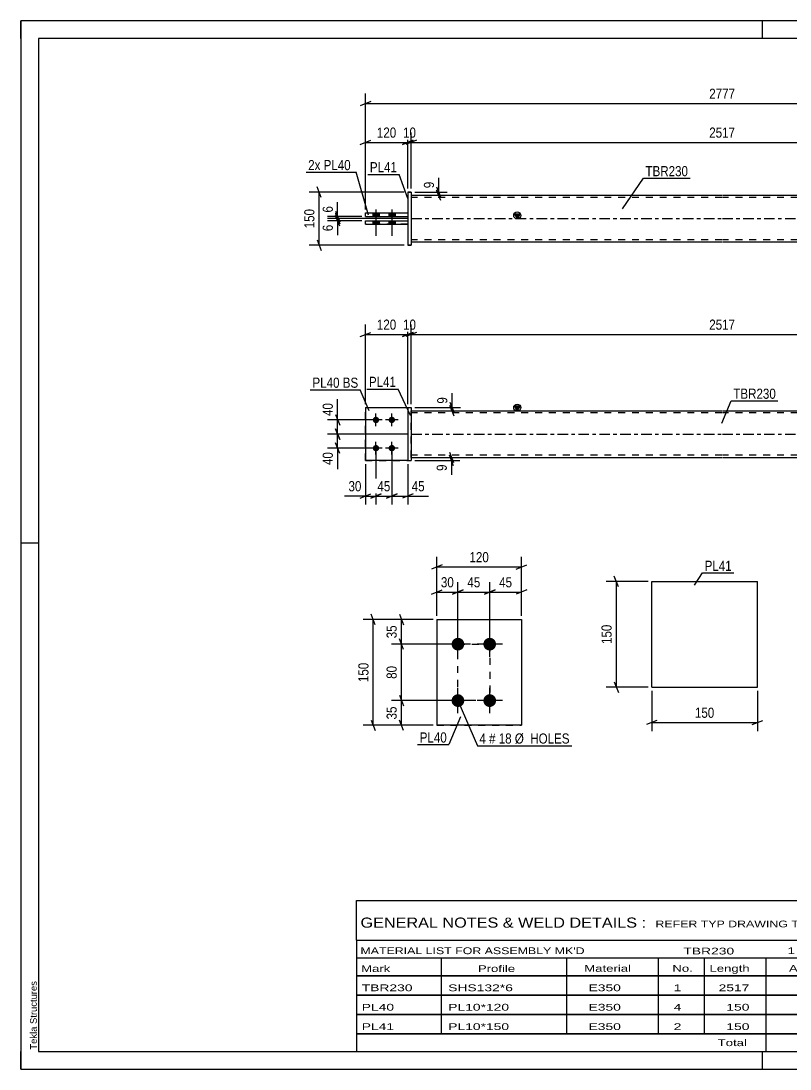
# Model space of a CAD drawing. Header units: millimetres. Extents: x 0 to 420, y 0 to 297.
# Drawn here: x 0 to 217.8, y 0 to 297 of the extents above; entities that cross this region are included whole.
import ezdxf

# ---------------------------------------------------------------- set-up
doc = ezdxf.new("R2010")
doc.units = ezdxf.units.MM
doc.linetypes.add('DXK_LINE_DOT2', pattern=[3.9198, 1.9599, -1.9599])
doc.linetypes.add('DXK_LINE_DOT3', pattern=[5.9187, 2.979, -0.9799, 0.9799, -0.9799])
doc.styles.add('Arial', font='ARIAL.TTF', dxfattribs={"height": 0.2})
doc.styles.add('Arial Narrow', font='ARIALN.TTF', dxfattribs={"height": 0.2})

# ---------------------------------------------------------------- blocks, each defined once
blk = doc.blocks.new('Unknown-582684632-1127')
at = {"color": 5, "linetype": 'Continuous'}
for p, q in [((420, 297), (0, 297)), ((0, 297), (0, 0)), ((0, 292), (0, 297)), ((210, 292), (210, 297)), ((415, 292), (5, 292)), ((5, 292), (5, 5)), ((5, 149), (0, 149)), ((0, 0), (0, 5)), ((5, 5), (415, 5)), ((210, 0), (210, 5)), ((0, 0), (420, 0))]:
    blk.add_line(p, q, dxfattribs=at)
at = {"color": 174, "linetype": 'Continuous', "style": 'Arial'}
blk.add_text('Tekla Structures', height=1.9102, rotation=90, dxfattribs=at).set_placement((4.5, 5.5))
blk = doc.blocks.new('Part-582684632-1392 - 1364')
at = {"color": 2, "linetype": 'Continuous'}
for p, q in [((97.54, 187.44), (109.54, 187.44)), ((97.54, 187.44), (97.54, 172.44)), ((109.54, 172.44), (97.54, 172.44)), ((97.54, 172.44), (97.54, 172.44))]:
    blk.add_line(p, q, dxfattribs=at)
at = {"color": 7, "linetype": 'DXK_LINE_DOT2'}
for p, q in [((97.54, 187.44), (109.54, 187.44)), ((109.54, 187.44), (109.54, 187.44)), ((109.54, 187.44), (109.54, 172.44)), ((97.54, 172.44), (109.54, 172.44))]:
    blk.add_line(p, q, dxfattribs=at)
blk = doc.blocks.new('Part-582684632-1397 - 1364')
at = {"color": 7, "linetype": 'DXK_LINE_DOT2'}
for p, q in [((97.54, 187.44), (109.54, 187.44)), ((97.54, 187.44), (109.54, 187.44)), ((97.54, 172.44), (97.54, 187.44)), ((109.54, 187.44), (109.54, 187.44)), ((109.54, 187.44), (109.54, 172.44)), ((97.54, 172.44), (109.54, 172.44)), ((109.54, 172.44), (97.54, 172.44)), ((97.54, 172.44), (97.54, 172.44))]:
    blk.add_line(p, q, dxfattribs=at)
blk = doc.blocks.new('Part-582684632-1412 - 1364')
at = {"color": 2, "linetype": 'Continuous'}
for p, q in [((109.54, 187.44), (110.54, 187.44)), ((109.54, 187.44), (109.54, 172.44)), ((110.54, 187.44), (110.54, 187.44)), ((110.54, 187.44), (110.54, 172.44)), ((109.54, 172.44), (110.54, 172.44))]:
    blk.add_line(p, q, dxfattribs=at)
at = {"color": 7, "linetype": 'DXK_LINE_DOT2'}
for p, q in [((109.54, 187.44), (110.54, 187.44)), ((109.54, 172.44), (110.54, 172.44))]:
    blk.add_line(p, q, dxfattribs=at)
blk = doc.blocks.new('Bolt-582684632-1414 - 1364')
at = {"linetype": 'Continuous'}
for points in [[(100.54, 184.84), (100.73, 184.82), (100.91, 184.76), (101.07, 184.67), (101.21, 184.54), (101.32, 184.39), (101.4, 184.22), (101.44, 184.03), (101.44, 183.85), (101.4, 183.66), (101.32, 183.49), (101.21, 183.34), (101.07, 183.21), (100.91, 183.12), (100.73, 183.06), (100.54, 183.04), (100.35, 183.06), (100.17, 183.12), (100.01, 183.21), (99.87, 183.34), (99.76, 183.49), (99.68, 183.66), (99.65, 183.85), (99.65, 184.03), (99.68, 184.22), (99.76, 184.39), (99.87, 184.54), (100.01, 184.67), (100.17, 184.76), (100.35, 184.82)], [(105.04, 184.84), (105.23, 184.82), (105.41, 184.76), (105.57, 184.67), (105.71, 184.54), (105.82, 184.39), (105.9, 184.22), (105.94, 184.03), (105.94, 183.85), (105.9, 183.66), (105.82, 183.49), (105.71, 183.34), (105.57, 183.21), (105.41, 183.12), (105.23, 183.06), (105.04, 183.04), (104.85, 183.06), (104.67, 183.12), (104.51, 183.21), (104.37, 183.34), (104.26, 183.49), (104.18, 183.66), (104.15, 183.85), (104.15, 184.03), (104.18, 184.22), (104.26, 184.39), (104.37, 184.54), (104.51, 184.67), (104.67, 184.76), (104.85, 184.82)], [(100.54, 176.84), (100.73, 176.82), (100.91, 176.76), (101.07, 176.67), (101.21, 176.54), (101.32, 176.39), (101.4, 176.22), (101.44, 176.03), (101.44, 175.85), (101.4, 175.66), (101.32, 175.49), (101.21, 175.34), (101.07, 175.21), (100.91, 175.12), (100.73, 175.06), (100.54, 175.04), (100.35, 175.06), (100.17, 175.12), (100.01, 175.21), (99.87, 175.34), (99.76, 175.49), (99.68, 175.66), (99.65, 175.85), (99.65, 176.03), (99.68, 176.22), (99.76, 176.39), (99.87, 176.54), (100.01, 176.67), (100.17, 176.76), (100.35, 176.82)], [(105.04, 176.84), (105.23, 176.82), (105.41, 176.76), (105.57, 176.67), (105.71, 176.54), (105.82, 176.39), (105.9, 176.22), (105.94, 176.03), (105.94, 175.85), (105.9, 175.66), (105.82, 175.49), (105.71, 175.34), (105.57, 175.21), (105.41, 175.12), (105.23, 175.06), (105.04, 175.04), (104.85, 175.06), (104.67, 175.12), (104.51, 175.21), (104.37, 175.34), (104.26, 175.49), (104.18, 175.66), (104.15, 175.85), (104.15, 176.03), (104.18, 176.22), (104.26, 176.39), (104.37, 176.54), (104.51, 176.67), (104.67, 176.76), (104.85, 176.82)]]:
    blk.add_hatch(color=1, dxfattribs=at).paths.add_polyline_path(points)
at = {"color": 1, "linetype": 'Continuous'}
for p, q in [((100.54, 182.14), (100.54, 185.74)), ((105.04, 182.14), (105.04, 185.74)), ((102.34, 183.94), (98.74, 183.94)), ((106.84, 183.94), (103.24, 183.94)), ((102.34, 175.94), (98.74, 175.94)), ((100.54, 174.14), (100.54, 177.74)), ((106.84, 175.94), (103.24, 175.94)), ((105.04, 174.14), (105.04, 177.74))]:
    blk.add_line(p, q, dxfattribs=at)
blk = doc.blocks.new('Part-582684632-1439 - 1364')
at = {"linetype": 'Continuous'}
blk.add_hatch(color=2, dxfattribs=at).paths.add_polyline_path([(140.54, 186.54), (139.74, 187.94), (141.34, 187.94)])
at = {"color": 2, "linetype": 'Continuous'}
for p, q in [((140.54, 186.54), (139.74, 187.94)), ((139.74, 187.94), (141.34, 187.94)), ((141.34, 187.94), (140.54, 186.54)), ((110.54, 186.54), (198.54, 186.54)), ((198.64, 186.54), (286.64, 186.54)), ((110.54, 173.34), (198.54, 173.34)), ((198.64, 173.34), (286.64, 173.34))]:
    blk.add_line(p, q, dxfattribs=at)
at = {"color": 7, "linetype": 'DXK_LINE_DOT2'}
for p, q in [((110.54, 173.34), (110.54, 186.54)), ((198.54, 185.94), (110.54, 185.94)), ((286.64, 185.94), (198.64, 185.94)), ((286.64, 186.54), (286.64, 173.34)), ((198.54, 173.94), (110.54, 173.94)), ((286.64, 173.94), (198.64, 173.94))]:
    blk.add_line(p, q, dxfattribs=at)
at = {"color": 7, "linetype": 'DXK_LINE_DOT3'}
for p, q in [((110.54, 179.94), (198.54, 179.94)), ((198.64, 179.94), (286.64, 179.94))]:
    blk.add_line(p, q, dxfattribs=at)
at = {"color": 2, "linetype": 'Continuous'}
blk.add_circle((140.54, 187.44), 1, dxfattribs=at)
blk = doc.blocks.new('Part-582684632-1771 - 1745')
at = {"color": 2, "linetype": 'Continuous'}
for p, q in [((97.54, 240.39), (109.54, 240.39)), ((97.54, 239.39), (97.54, 240.39)), ((97.54, 239.39), (109.54, 239.39)), ((97.54, 239.39), (97.54, 239.39)), ((109.54, 240.39), (109.54, 239.39))]:
    blk.add_line(p, q, dxfattribs=at)
at = {"color": 7, "linetype": 'DXK_LINE_DOT2'}
for p, q in [((97.54, 240.39), (109.54, 240.39)), ((109.54, 239.39), (97.54, 239.39))]:
    blk.add_line(p, q, dxfattribs=at)
blk = doc.blocks.new('Part-582684632-1751 - 1745')
at = {"linetype": 'Continuous'}
blk.add_hatch(color=2, dxfattribs=at).paths.add_polyline_path([(140.54, 240.99), (139.74, 242.39), (141.34, 242.39)])
at = {"color": 2, "linetype": 'Continuous'}
for p, q in [((110.54, 247.59), (198.54, 247.59)), ((198.64, 247.59), (286.64, 247.59)), ((140.54, 240.99), (139.74, 242.39)), ((139.74, 242.39), (141.34, 242.39)), ((141.34, 242.39), (140.54, 240.99)), ((110.54, 234.39), (198.54, 234.39)), ((198.64, 234.39), (286.64, 234.39))]:
    blk.add_line(p, q, dxfattribs=at)
at = {"color": 7, "linetype": 'DXK_LINE_DOT2'}
for p, q in [((110.54, 247.59), (110.54, 234.39)), ((198.54, 246.99), (110.54, 246.99)), ((286.64, 246.99), (198.64, 246.99)), ((286.64, 247.59), (286.64, 234.39)), ((198.54, 234.99), (110.54, 234.99)), ((286.64, 234.99), (198.64, 234.99))]:
    blk.add_line(p, q, dxfattribs=at)
at = {"color": 7, "linetype": 'DXK_LINE_DOT3'}
for p, q in [((110.54, 240.99), (198.54, 240.99)), ((198.64, 240.99), (286.64, 240.99))]:
    blk.add_line(p, q, dxfattribs=at)
at = {"color": 2, "linetype": 'Continuous'}
blk.add_circle((140.54, 241.89), 1, dxfattribs=at)
blk = doc.blocks.new('Part-582684632-1776 - 1745')
at = {"color": 2, "linetype": 'Continuous'}
for p, q in [((97.54, 242.59), (109.54, 242.59)), ((97.54, 241.59), (97.54, 242.59)), ((97.54, 241.59), (109.54, 241.59)), ((97.54, 241.59), (97.54, 241.59)), ((109.54, 242.59), (109.54, 241.59))]:
    blk.add_line(p, q, dxfattribs=at)
at = {"color": 7, "linetype": 'DXK_LINE_DOT2'}
for p, q in [((97.54, 242.59), (109.54, 242.59)), ((97.54, 242.59), (97.54, 242.59)), ((97.54, 241.59), (109.54, 241.59)), ((109.54, 242.59), (109.54, 242.59))]:
    blk.add_line(p, q, dxfattribs=at)
blk = doc.blocks.new('Part-582684632-1781 - 1745')
at = {"color": 2, "linetype": 'Continuous'}
for p, q in [((109.54, 248.49), (110.54, 248.49)), ((109.54, 248.49), (109.54, 233.49)), ((110.54, 248.49), (110.54, 248.49)), ((110.54, 248.49), (110.54, 233.49)), ((110.54, 233.49), (109.54, 233.49)), ((109.54, 233.49), (109.54, 233.49))]:
    blk.add_line(p, q, dxfattribs=at)
at = {"color": 7, "linetype": 'DXK_LINE_DOT2'}
for p, q in [((110.54, 248.49), (109.54, 248.49)), ((110.54, 248.49), (110.54, 248.49)), ((109.54, 233.49), (110.54, 233.49))]:
    blk.add_line(p, q, dxfattribs=at)
blk = doc.blocks.new('Bolt-582684632-1783 - 1745')
at = {"linetype": 'Continuous'}
for points in [[(99.64, 241.59), (101.44, 241.59), (101.44, 242.59), (99.64, 242.59)], [(99.64, 241.59), (101.44, 241.59), (101.44, 242.59), (99.64, 242.59)], [(104.14, 241.59), (105.94, 241.59), (105.94, 242.59), (104.14, 242.59)], [(104.14, 241.59), (105.94, 241.59), (105.94, 242.59), (104.14, 242.59)], [(99.64, 239.39), (101.44, 239.39), (101.44, 240.39), (99.64, 240.39)], [(99.64, 239.39), (101.44, 239.39), (101.44, 240.39), (99.64, 240.39)], [(104.14, 239.39), (105.94, 239.39), (105.94, 240.39), (104.14, 240.39)], [(104.14, 239.39), (105.94, 239.39), (105.94, 240.39), (104.14, 240.39)]]:
    blk.add_hatch(color=1, dxfattribs=at).paths.add_polyline_path(points)
at = {"color": 1, "linetype": 'Continuous'}
for p, q in [((100.54, 243.59), (100.54, 236.09)), ((100.54, 243.59), (100.54, 236.09)), ((105.04, 243.59), (105.04, 236.09)), ((105.04, 243.59), (105.04, 236.09)), ((99.64, 242.59), (99.64, 241.59)), ((99.64, 242.59), (99.64, 241.59)), ((101.44, 242.59), (101.44, 241.59)), ((101.44, 242.59), (101.44, 241.59)), ((104.14, 242.59), (104.14, 241.59)), ((104.14, 242.59), (104.14, 241.59)), ((105.94, 242.59), (105.94, 241.59)), ((105.94, 242.59), (105.94, 241.59)), ((99.64, 240.39), (99.64, 239.39)), ((99.64, 240.39), (99.64, 239.39)), ((101.44, 240.39), (101.44, 239.39)), ((101.44, 240.39), (101.44, 239.39)), ((104.14, 240.39), (104.14, 239.39)), ((104.14, 240.39), (104.14, 239.39)), ((105.94, 240.39), (105.94, 239.39)), ((105.94, 240.39), (105.94, 239.39))]:
    blk.add_line(p, q, dxfattribs=at)
blk = doc.blocks.new('Bolt-582684632-2085 - 2022')
at = {"linetype": 'Continuous'}
for points in [[(123.76, 122.2), (124.13, 122.16), (124.49, 122.04), (124.82, 121.85), (125.1, 121.6), (125.32, 121.3), (125.47, 120.95), (125.55, 120.58), (125.55, 120.21), (125.47, 119.84), (125.32, 119.5), (125.1, 119.19), (124.82, 118.94), (124.49, 118.75), (124.13, 118.63), (123.76, 118.6), (123.38, 118.63), (123.03, 118.75), (122.7, 118.94), (122.42, 119.19), (122.2, 119.5), (122.05, 119.84), (121.97, 120.21), (121.97, 120.58), (122.05, 120.95), (122.2, 121.3), (122.42, 121.6), (122.7, 121.85), (123.03, 122.04), (123.38, 122.16)], [(132.76, 122.2), (133.13, 122.16), (133.49, 122.04), (133.82, 121.85), (134.1, 121.6), (134.32, 121.3), (134.47, 120.95), (134.55, 120.58), (134.55, 120.21), (134.47, 119.84), (134.32, 119.5), (134.1, 119.19), (133.82, 118.94), (133.49, 118.75), (133.13, 118.63), (132.76, 118.6), (132.38, 118.63), (132.03, 118.75), (131.7, 118.94), (131.42, 119.19), (131.2, 119.5), (131.05, 119.84), (130.97, 120.21), (130.97, 120.58), (131.05, 120.95), (131.2, 121.3), (131.42, 121.6), (131.7, 121.85), (132.03, 122.04), (132.38, 122.16)], [(123.76, 106.2), (124.13, 106.16), (124.49, 106.04), (124.82, 105.85), (125.1, 105.6), (125.32, 105.3), (125.47, 104.95), (125.55, 104.58), (125.55, 104.21), (125.47, 103.84), (125.32, 103.5), (125.1, 103.19), (124.82, 102.94), (124.49, 102.75), (124.13, 102.63), (123.76, 102.6), (123.38, 102.63), (123.03, 102.75), (122.7, 102.94), (122.42, 103.19), (122.2, 103.5), (122.05, 103.84), (121.97, 104.21), (121.97, 104.58), (122.05, 104.95), (122.2, 105.3), (122.42, 105.6), (122.7, 105.85), (123.03, 106.04), (123.38, 106.16)], [(132.76, 106.2), (133.13, 106.16), (133.49, 106.04), (133.82, 105.85), (134.1, 105.6), (134.32, 105.3), (134.47, 104.95), (134.55, 104.58), (134.55, 104.21), (134.47, 103.84), (134.32, 103.5), (134.1, 103.19), (133.82, 102.94), (133.49, 102.75), (133.13, 102.63), (132.76, 102.6), (132.38, 102.63), (132.03, 102.75), (131.7, 102.94), (131.42, 103.19), (131.2, 103.5), (131.05, 103.84), (130.97, 104.21), (130.97, 104.58), (131.05, 104.95), (131.2, 105.3), (131.42, 105.6), (131.7, 105.85), (132.03, 106.04), (132.38, 106.16)]]:
    blk.add_hatch(color=1, dxfattribs=at).paths.add_polyline_path(points)
at = {"color": 1, "linetype": 'Continuous'}
for p, q in [((123.76, 116.8), (123.76, 124)), ((132.76, 116.8), (132.76, 124)), ((127.36, 120.4), (120.16, 120.4)), ((136.36, 120.4), (129.16, 120.4)), ((123.76, 100.8), (123.76, 108)), ((132.76, 100.8), (132.76, 108)), ((127.36, 104.4), (120.16, 104.4)), ((136.36, 104.4), (129.16, 104.4))]:
    blk.add_line(p, q, dxfattribs=at)
blk = doc.blocks.new('Part-582684632-2090 - 2022')
at = {"color": 2, "linetype": 'Continuous'}
for p, q in [((117.76, 127.4), (141.76, 127.4)), ((117.76, 127.4), (117.76, 97.4)), ((141.76, 127.4), (141.76, 127.4)), ((141.76, 127.4), (141.76, 97.4)), ((141.76, 97.4), (117.76, 97.4)), ((117.76, 97.4), (117.76, 97.4))]:
    blk.add_line(p, q, dxfattribs=at)
at = {"color": 7, "linetype": 'DXK_LINE_DOT2'}
for p, q in [((117.76, 127.4), (141.76, 127.4)), ((141.76, 127.4), (141.76, 127.4)), ((117.76, 97.4), (141.76, 97.4))]:
    blk.add_line(p, q, dxfattribs=at)
blk = doc.blocks.new('Part-582684632-2237 - 2231')
at = {"color": 2, "linetype": 'Continuous'}
for p, q in [((178.63, 108.19), (178.63, 138.19)), ((178.63, 138.19), (208.63, 138.19)), ((208.63, 108.19), (208.63, 138.19)), ((178.63, 108.19), (208.63, 108.19))]:
    blk.add_line(p, q, dxfattribs=at)
blk = doc.blocks.new('Rectangle-582684632-2216 - 2022')
at = {"color": 1, "linetype": 'DXK_LINE_DOT2'}
blk.add_lwpolyline([(123.76, 120.4), (132.76, 120.4), (132.76, 104.4), (123.76, 104.4), (123.76, 120.4)], close=True, dxfattribs=at)
blk = doc.blocks.new('StraightDimension-582684632-1601 - 1364')
at = {"color": 7, "linetype": 'Continuous'}
for p, q in [((89.06, 185.44), (90.26, 182.44)), ((99.54, 183.94), (86.81, 183.94)), ((90.26, 178.44), (89.06, 181.44)), ((89.66, 179.94), (89.66, 183.94)), ((109.54, 179.94), (86.81, 179.94))]:
    blk.add_line(p, q, dxfattribs=at)
at = {"color": 0}
blk.add_wipeout([(88.91, 189.32), (84.71, 189.32), (84.71, 184.46), (88.91, 184.46)], dxfattribs=at)
at = {"color": 7, "linetype": 'Continuous'}
blk.add_line((89.66, 183.94), (89.66, 189.85), dxfattribs=at)
blk.add_line((89.66, 183.94), (89.66, 189.85), dxfattribs=at)
at = {"color": 3, "style": 'Arial Narrow'}
blk.add_text('40', height=2.863, rotation=90.0002, dxfattribs=at).set_placement((88.31, 185.06))
blk = doc.blocks.new('StraightDimension-582684632-1572 - 1364')
at = {"color": 7, "linetype": 'Continuous'}
for p, q in [((100.54, 174.94), (100.54, 159.98)), ((97.54, 171.44), (97.54, 159.98)), ((96.04, 161.78), (99.04, 162.98)), ((97.54, 162.38), (100.54, 162.38)), ((102.04, 162.98), (99.04, 161.78))]:
    blk.add_line(p, q, dxfattribs=at)
at = {"color": 0}
blk.add_wipeout([(97.02, 163.13), (97.02, 167.33), (92.16, 167.33), (92.16, 163.13)], dxfattribs=at)
at = {"color": 7, "linetype": 'Continuous'}
blk.add_line((97.54, 162.38), (91.63, 162.38), dxfattribs=at)
blk.add_line((97.54, 162.38), (91.63, 162.38), dxfattribs=at)
at = {"color": 3, "style": 'Arial Narrow'}
blk.add_text('30', height=2.863, dxfattribs=at).set_placement((92.76, 163.73))
blk = doc.blocks.new('StraightDimension-582684632-1565 - 1364')
at = {"color": 7, "linetype": 'Continuous'}
for p, q in [((100.54, 174.94), (100.54, 159.98)), ((105.04, 174.94), (105.04, 159.98)), ((99.04, 161.78), (102.04, 162.98)), ((100.54, 162.38), (105.04, 162.38)), ((106.54, 162.98), (103.54, 161.78))]:
    blk.add_line(p, q, dxfattribs=at)
at = {"color": 0}
blk.add_wipeout([(105.22, 163.13), (105.22, 167.33), (100.36, 167.33), (100.36, 163.13)], dxfattribs=at)
at = {"color": 3, "style": 'Arial Narrow'}
blk.add_text('45', height=2.863, dxfattribs=at).set_placement((100.96, 163.73))
blk = doc.blocks.new('StraightDimension-582684632-1458 - 1364')
at = {"color": 7, "linetype": 'Continuous'}
for p, q in [((97.54, 188.44), (97.54, 211.01)), ((109.54, 188.44), (109.54, 211.01)), ((96.04, 207.56), (99.04, 208.76)), ((97.54, 208.16), (109.54, 208.16)), ((111.04, 208.76), (108.04, 207.56))]:
    blk.add_line(p, q, dxfattribs=at)
at = {"color": 0}
blk.add_wipeout([(106.88, 208.91), (106.88, 213.11), (100.2, 213.11), (100.2, 208.91)], dxfattribs=at)
at = {"color": 3, "style": 'Arial Narrow'}
blk.add_text('120', height=2.863, dxfattribs=at).set_placement((100.8, 209.51))
blk = doc.blocks.new('StraightDimension-582684632-1485 - 1364')
at = {"color": 7, "linetype": 'Continuous'}
for p, q in [((109.54, 188.44), (109.54, 211.01)), ((110.54, 188.44), (110.54, 211.01)), ((108.04, 207.56), (111.04, 208.76)), ((112.04, 208.76), (109.04, 207.56)), ((109.54, 208.16), (110.54, 208.16))]:
    blk.add_line(p, q, dxfattribs=at)
at = {"color": 0}
blk.add_wipeout([(112.47, 208.91), (112.47, 213.11), (107.61, 213.11), (107.61, 208.91)], dxfattribs=at)
at = {"color": 3, "style": 'Arial Narrow'}
blk.add_text('10', height=2.863, dxfattribs=at).set_placement((108.21, 209.51))
blk = doc.blocks.new('StraightDimension-582684632-1502 - 1364')
at = {"color": 7, "linetype": 'Continuous'}
for p, q in [((110.54, 188.44), (110.54, 211.01)), ((286.64, 188.44), (286.64, 211.01)), ((112.04, 208.76), (109.04, 207.56)), ((110.54, 208.16), (286.64, 208.16)), ((285.14, 207.56), (288.14, 208.76))]:
    blk.add_line(p, q, dxfattribs=at)
at = {"color": 0}
blk.add_wipeout([(202.85, 208.91), (202.85, 213.11), (194.33, 213.11), (194.33, 208.91)], dxfattribs=at)
at = {"color": 3, "style": 'Arial Narrow'}
blk.add_text('2517', height=2.863, dxfattribs=at).set_placement((194.93, 209.51))
blk = doc.blocks.new('StraightDimension-582684632-1552 - 1364')
at = {"color": 7, "linetype": 'Continuous'}
for p, q in [((105.04, 174.94), (105.04, 159.98)), ((109.54, 171.44), (109.54, 159.98)), ((103.54, 161.78), (106.54, 162.98)), ((105.04, 162.38), (109.54, 162.38)), ((111.04, 162.98), (108.04, 161.78))]:
    blk.add_line(p, q, dxfattribs=at)
at = {"color": 0}
blk.add_wipeout([(114.92, 163.13), (114.92, 167.33), (110.07, 167.33), (110.07, 163.13)], dxfattribs=at)
at = {"color": 7, "linetype": 'Continuous'}
blk.add_line((109.54, 162.38), (115.45, 162.38), dxfattribs=at)
blk.add_line((109.54, 162.38), (115.45, 162.38), dxfattribs=at)
at = {"color": 3, "style": 'Arial Narrow'}
blk.add_text('45', height=2.863, dxfattribs=at).set_placement((110.67, 163.73))
blk = doc.blocks.new('StraightDimension-582684632-1583 - 1364')
at = {"color": 7, "linetype": 'Continuous'}
for p, q in [((111.54, 173.34), (124.34, 173.34)), ((111.54, 172.44), (124.34, 172.44)), ((121.34, 174.84), (122.54, 171.84)), ((122.54, 170.94), (121.34, 173.94)), ((121.94, 172.44), (121.94, 173.34))]:
    blk.add_line(p, q, dxfattribs=at)
at = {"color": 0}
blk.add_wipeout([(121.19, 171.91), (116.99, 171.91), (116.99, 168.89), (121.19, 168.89)], dxfattribs=at)
at = {"color": 7, "linetype": 'Continuous'}
blk.add_line((121.94, 172.44), (121.94, 168.36), dxfattribs=at)
blk.add_line((121.94, 172.44), (121.94, 168.36), dxfattribs=at)
at = {"color": 3, "style": 'Arial Narrow'}
blk.add_text('9', height=2.86, rotation=90.0002, dxfattribs=at).set_placement((120.59, 169.49))
blk = doc.blocks.new('StraightDimension-582684632-1592 - 1364')
at = {"color": 7, "linetype": 'Continuous'}
for p, q in [((111.54, 187.44), (124.5, 187.44)), ((121.5, 188.94), (122.7, 185.94)), ((122.7, 185.04), (121.5, 188.04)), ((122.1, 186.54), (122.1, 187.44)), ((111.54, 186.54), (124.5, 186.54))]:
    blk.add_line(p, q, dxfattribs=at)
at = {"color": 0}
blk.add_wipeout([(121.35, 190.99), (117.15, 190.99), (117.15, 187.96), (121.35, 187.96)], dxfattribs=at)
at = {"color": 7, "linetype": 'Continuous'}
blk.add_line((122.1, 187.44), (122.1, 191.52), dxfattribs=at)
blk.add_line((122.1, 187.44), (122.1, 191.52), dxfattribs=at)
at = {"color": 3, "style": 'Arial Narrow'}
blk.add_text('9', height=2.86, rotation=90.0002, dxfattribs=at).set_placement((120.75, 188.56))
blk = doc.blocks.new('StraightDimension-582684632-1618 - 1364')
at = {"color": 7, "linetype": 'Continuous'}
for p, q in [((89.06, 181.44), (90.26, 178.44)), ((109.54, 179.94), (86.81, 179.94)), ((89.66, 175.94), (89.66, 179.94)), ((99.54, 175.94), (86.81, 175.94)), ((90.26, 174.44), (89.06, 177.44))]:
    blk.add_line(p, q, dxfattribs=at)
at = {"color": 0}
blk.add_wipeout([(88.91, 175.41), (84.71, 175.41), (84.71, 170.56), (88.91, 170.56)], dxfattribs=at)
at = {"color": 7, "linetype": 'Continuous'}
blk.add_line((89.66, 175.94), (89.66, 170.03), dxfattribs=at)
blk.add_line((89.66, 175.94), (89.66, 170.03), dxfattribs=at)
at = {"color": 3, "style": 'Arial Narrow'}
blk.add_text('40', height=2.863, rotation=90.0002, dxfattribs=at).set_placement((88.31, 171.16))
blk = doc.blocks.new('StraightDimension-582684632-1833 - 1745')
at = {"color": 7, "linetype": 'Continuous'}
for p, q in [((109.54, 240.99), (86.81, 240.99)), ((89.06, 242.49), (90.26, 239.49)), ((90.26, 238.89), (89.06, 241.89)), ((89.66, 240.39), (89.66, 240.99)), ((96.54, 240.39), (86.81, 240.39))]:
    blk.add_line(p, q, dxfattribs=at)
at = {"color": 0}
blk.add_wipeout([(88.91, 239.86), (84.71, 239.86), (84.71, 236.83), (88.91, 236.83)], dxfattribs=at)
at = {"color": 7, "linetype": 'Continuous'}
blk.add_line((89.66, 240.39), (89.66, 236.31), dxfattribs=at)
blk.add_line((89.66, 240.39), (89.66, 236.31), dxfattribs=at)
at = {"color": 3, "style": 'Arial Narrow'}
blk.add_text('6', height=2.86, rotation=90.0002, dxfattribs=at).set_placement((88.31, 237.43))
blk = doc.blocks.new('StraightDimension-582684632-1882 - 1745')
at = {"color": 7, "linetype": 'Continuous'}
for p, q in [((97.54, 243.59), (97.54, 265.43)), ((109.54, 249.49), (109.54, 265.43)), ((96.04, 261.98), (99.04, 263.18)), ((97.54, 262.58), (109.54, 262.58)), ((111.04, 263.18), (108.04, 261.98))]:
    blk.add_line(p, q, dxfattribs=at)
at = {"color": 0}
blk.add_wipeout([(106.88, 263.33), (106.88, 267.53), (100.2, 267.53), (100.2, 263.33)], dxfattribs=at)
at = {"color": 3, "style": 'Arial Narrow'}
blk.add_text('120', height=2.863, dxfattribs=at).set_placement((100.8, 263.93))
blk = doc.blocks.new('StraightDimension-582684632-1817 - 1745')
at = {"color": 7, "linetype": 'Continuous'}
for p, q in [((96.54, 241.59), (86.81, 241.59)), ((109.54, 240.99), (86.81, 240.99)), ((89.06, 243.09), (90.26, 240.09)), ((90.26, 239.49), (89.06, 242.49)), ((89.66, 240.99), (89.66, 241.59))]:
    blk.add_line(p, q, dxfattribs=at)
at = {"color": 0}
blk.add_wipeout([(88.91, 245.14), (84.71, 245.14), (84.71, 242.11), (88.91, 242.11)], dxfattribs=at)
at = {"color": 7, "linetype": 'Continuous'}
blk.add_line((89.66, 241.59), (89.66, 245.66), dxfattribs=at)
blk.add_line((89.66, 241.59), (89.66, 245.66), dxfattribs=at)
at = {"color": 3, "style": 'Arial Narrow'}
blk.add_text('6', height=2.86, rotation=90.0002, dxfattribs=at).set_placement((88.31, 242.71))
blk = doc.blocks.new('StraightDimension-582684632-1850 - 1745')
at = {"color": 7, "linetype": 'Continuous'}
for p, q in [((117.72, 249.99), (118.92, 246.99)), ((111.54, 248.49), (120.72, 248.49)), ((111.54, 247.59), (120.72, 247.59)), ((118.92, 246.09), (117.72, 249.09)), ((118.32, 247.59), (118.32, 248.49))]:
    blk.add_line(p, q, dxfattribs=at)
at = {"color": 0}
blk.add_wipeout([(117.57, 252.04), (113.37, 252.04), (113.37, 249.01), (117.57, 249.01)], dxfattribs=at)
at = {"color": 7, "linetype": 'Continuous'}
blk.add_line((118.32, 248.49), (118.32, 252.56), dxfattribs=at)
blk.add_line((118.32, 248.49), (118.32, 252.56), dxfattribs=at)
at = {"color": 3, "style": 'Arial Narrow'}
blk.add_text('9', height=2.86, rotation=90.0002, dxfattribs=at).set_placement((116.97, 249.61))
blk = doc.blocks.new('StraightDimension-582684632-1861 - 1745')
at = {"color": 7, "linetype": 'Continuous'}
for p, q in [((85.05, 246.99), (83.85, 249.99)), ((108.54, 248.49), (81.6, 248.49)), ((84.45, 233.49), (84.45, 248.49)), ((83.85, 234.99), (85.05, 231.99)), ((108.54, 233.49), (81.6, 233.49))]:
    blk.add_line(p, q, dxfattribs=at)
at = {"color": 0}
blk.add_wipeout([(83.7, 244.33), (79.5, 244.33), (79.5, 237.64), (83.7, 237.64)], dxfattribs=at)
at = {"color": 3, "style": 'Arial Narrow'}
blk.add_text('150', height=2.863, rotation=90.0002, dxfattribs=at).set_placement((83.1, 238.24))
blk = doc.blocks.new('StraightDimension-582684632-1872 - 1745')
at = {"color": 7, "linetype": 'Continuous'}
for p, q in [((109.54, 249.49), (109.54, 265.43)), ((110.54, 249.49), (110.54, 265.43)), ((108.04, 261.98), (111.04, 263.18)), ((112.04, 263.18), (109.04, 261.98)), ((109.54, 262.58), (110.54, 262.58))]:
    blk.add_line(p, q, dxfattribs=at)
at = {"color": 0}
blk.add_wipeout([(112.47, 263.33), (112.47, 267.53), (107.61, 267.53), (107.61, 263.33)], dxfattribs=at)
at = {"color": 3, "style": 'Arial Narrow'}
blk.add_text('10', height=2.863, dxfattribs=at).set_placement((108.21, 263.93))
blk = doc.blocks.new('StraightDimension-582684632-1892 - 1745')
at = {"color": 7, "linetype": 'Continuous'}
for p, q in [((110.54, 249.49), (110.54, 265.43)), ((286.64, 249.49), (286.64, 265.43)), ((112.04, 263.18), (109.04, 261.98)), ((110.54, 262.58), (286.64, 262.58)), ((285.14, 261.98), (288.14, 263.18))]:
    blk.add_line(p, q, dxfattribs=at)
at = {"color": 0}
blk.add_wipeout([(202.85, 263.33), (202.85, 267.53), (194.33, 267.53), (194.33, 263.33)], dxfattribs=at)
at = {"color": 3, "style": 'Arial Narrow'}
blk.add_text('2517', height=2.863, dxfattribs=at).set_placement((194.93, 263.93))
blk = doc.blocks.new('StraightDimension-582684632-1923 - 1745')
at = {"color": 7, "linetype": 'Continuous'}
for p, q in [((97.54, 243.59), (97.54, 276.44)), ((299.64, 243.59), (299.64, 276.44)), ((99.04, 274.19), (96.04, 272.99)), ((97.54, 273.59), (299.64, 273.59)), ((298.14, 272.99), (301.14, 274.19))]:
    blk.add_line(p, q, dxfattribs=at)
at = {"color": 0}
blk.add_wipeout([(202.85, 274.34), (202.85, 278.54), (194.33, 278.54), (194.33, 274.34)], dxfattribs=at)
at = {"color": 3, "style": 'Arial Narrow'}
blk.add_text('2777', height=2.863, dxfattribs=at).set_placement((194.93, 274.94))
blk = doc.blocks.new('StraightDimension-582684632-2094 - 2022')
at = {"color": 7, "linetype": 'Continuous'}
for p, q in [((119.26, 142.87), (116.26, 141.67)), ((117.76, 128.4), (117.76, 145.12)), ((140.26, 141.67), (143.26, 142.87)), ((141.76, 128.4), (141.76, 145.12)), ((117.76, 142.27), (141.76, 142.27))]:
    blk.add_line(p, q, dxfattribs=at)
at = {"color": 0}
blk.add_wipeout([(133.1, 143.02), (133.1, 147.22), (126.42, 147.22), (126.42, 143.02)], dxfattribs=at)
at = {"color": 3, "style": 'Arial Narrow'}
blk.add_text('120', height=2.863, dxfattribs=at).set_placement((127.02, 143.62))
blk = doc.blocks.new('StraightDimension-582684632-2114 - 2022')
at = {"color": 7, "linetype": 'Continuous'}
for p, q in [((117.76, 128.4), (117.76, 138.01)), ((123.76, 121.4), (123.76, 138.01)), ((116.26, 134.56), (119.26, 135.76)), ((117.76, 135.16), (123.76, 135.16)), ((125.26, 135.76), (122.26, 134.56))]:
    blk.add_line(p, q, dxfattribs=at)
at = {"color": 0}
blk.add_wipeout([(123.19, 135.91), (123.19, 140.11), (118.33, 140.11), (118.33, 135.91)], dxfattribs=at)
at = {"color": 3, "style": 'Arial Narrow'}
blk.add_text('30', height=2.863, dxfattribs=at).set_placement((118.93, 136.51))
blk = doc.blocks.new('StraightDimension-582684632-2154 - 2022')
at = {"color": 7, "linetype": 'Continuous'}
for p, q in [((100.36, 125.9), (99.16, 128.9)), ((116.76, 127.4), (96.91, 127.4)), ((99.76, 97.4), (99.76, 127.4)), ((99.16, 98.9), (100.36, 95.9)), ((116.76, 97.4), (96.91, 97.4))]:
    blk.add_line(p, q, dxfattribs=at)
at = {"color": 0}
blk.add_wipeout([(99.01, 115.74), (94.81, 115.74), (94.81, 109.05), (99.01, 109.05)], dxfattribs=at)
at = {"color": 3, "style": 'Arial Narrow'}
blk.add_text('150', height=2.863, rotation=90.0002, dxfattribs=at).set_placement((98.41, 109.65))
blk = doc.blocks.new('StraightDimension-582684632-2127 - 2022')
at = {"color": 7, "linetype": 'Continuous'}
for p, q in [((123.76, 121.4), (123.76, 138.01)), ((132.76, 121.4), (132.76, 138.01)), ((122.26, 134.56), (125.26, 135.76)), ((123.76, 135.16), (132.76, 135.16)), ((134.26, 135.76), (131.26, 134.56))]:
    blk.add_line(p, q, dxfattribs=at)
at = {"color": 0}
blk.add_wipeout([(130.69, 135.91), (130.69, 140.11), (125.83, 140.11), (125.83, 135.91)], dxfattribs=at)
at = {"color": 3, "style": 'Arial Narrow'}
blk.add_text('45', height=2.863, dxfattribs=at).set_placement((126.43, 136.51))
blk = doc.blocks.new('StraightDimension-582684632-2137 - 2022')
at = {"color": 7, "linetype": 'Continuous'}
for p, q in [((132.76, 121.4), (132.76, 138.01)), ((141.76, 128.4), (141.76, 138.01)), ((131.26, 134.56), (134.26, 135.76)), ((132.76, 135.16), (141.76, 135.16)), ((143.26, 135.76), (140.26, 134.56))]:
    blk.add_line(p, q, dxfattribs=at)
at = {"color": 0}
blk.add_wipeout([(139.69, 135.91), (139.69, 140.11), (134.83, 140.11), (134.83, 135.91)], dxfattribs=at)
at = {"color": 3, "style": 'Arial Narrow'}
blk.add_text('45', height=2.863, dxfattribs=at).set_placement((135.43, 136.51))
blk = doc.blocks.new('StraightDimension-582684632-2171 - 2022')
at = {"color": 7, "linetype": 'Continuous'}
for p, q in [((122.76, 104.4), (104.91, 104.4)), ((107.16, 105.9), (108.36, 102.9)), ((107.76, 97.4), (107.76, 104.4)), ((108.36, 95.9), (107.16, 98.9)), ((116.76, 97.4), (104.91, 97.4))]:
    blk.add_line(p, q, dxfattribs=at)
at = {"color": 0}
blk.add_wipeout([(107.01, 103.32), (102.81, 103.32), (102.81, 98.47), (107.01, 98.47)], dxfattribs=at)
at = {"color": 3, "style": 'Arial Narrow'}
blk.add_text('35', height=2.863, rotation=90.0002, dxfattribs=at).set_placement((106.41, 99.07))
blk = doc.blocks.new('StraightDimension-582684632-2187 - 2022')
at = {"color": 7, "linetype": 'Continuous'}
for p, q in [((108.36, 118.9), (107.16, 121.9)), ((122.76, 120.4), (104.91, 120.4)), ((107.76, 104.4), (107.76, 120.4)), ((122.76, 104.4), (104.91, 104.4)), ((107.16, 105.9), (108.36, 102.9))]:
    blk.add_line(p, q, dxfattribs=at)
at = {"color": 0}
blk.add_wipeout([(107.01, 114.82), (102.81, 114.82), (102.81, 109.97), (107.01, 109.97)], dxfattribs=at)
at = {"color": 3, "style": 'Arial Narrow'}
blk.add_text('80', height=2.863, rotation=90.0002, dxfattribs=at).set_placement((106.41, 110.57))
blk = doc.blocks.new('StraightDimension-582684632-2200 - 2022')
at = {"color": 7, "linetype": 'Continuous'}
for p, q in [((107.16, 128.9), (108.36, 125.9)), ((116.76, 127.4), (104.91, 127.4)), ((107.76, 120.4), (107.76, 127.4)), ((108.36, 118.9), (107.16, 121.9)), ((122.76, 120.4), (104.91, 120.4))]:
    blk.add_line(p, q, dxfattribs=at)
at = {"color": 0}
blk.add_wipeout([(107.01, 126.32), (102.81, 126.32), (102.81, 121.47), (107.01, 121.47)], dxfattribs=at)
at = {"color": 3, "style": 'Arial Narrow'}
blk.add_text('35', height=2.863, rotation=90.0002, dxfattribs=at).set_placement((106.41, 122.07))
blk = doc.blocks.new('StraightDimension-582684632-2239 - 2231')
at = {"color": 7, "linetype": 'Continuous'}
for p, q in [((169.23, 136.69), (168.03, 139.69)), ((177.63, 138.19), (165.78, 138.19)), ((168.63, 108.19), (168.63, 138.19)), ((177.63, 108.19), (165.78, 108.19)), ((168.03, 109.69), (169.23, 106.69))]:
    blk.add_line(p, q, dxfattribs=at)
at = {"color": 0}
blk.add_wipeout([(167.88, 126.53), (163.68, 126.53), (163.68, 119.85), (167.88, 119.85)], dxfattribs=at)
at = {"color": 3, "style": 'Arial Narrow'}
blk.add_text('150', height=2.863, rotation=90.0002, dxfattribs=at).set_placement((167.28, 120.45))
blk = doc.blocks.new('StraightDimension-582684632-2246 - 2231')
at = {"color": 7, "linetype": 'Continuous'}
for p, q in [((178.63, 107.19), (178.63, 95.79)), ((208.63, 107.19), (208.63, 95.79)), ((180.13, 98.79), (177.13, 97.59)), ((178.63, 98.19), (208.63, 98.19)), ((207.13, 97.59), (210.13, 98.79))]:
    blk.add_line(p, q, dxfattribs=at)
at = {"color": 0}
blk.add_wipeout([(196.97, 98.94), (196.97, 103.14), (190.28, 103.14), (190.28, 98.94)], dxfattribs=at)
at = {"color": 3, "style": 'Arial Narrow'}
blk.add_text('150', height=2.863, dxfattribs=at).set_placement((190.88, 99.54))
blk = doc.blocks.new('Unknown-582684632-2785')
at = {"color": 7, "linetype": 'Continuous'}
for p, q in [((95, 47.75), (255, 47.75)), ((95, 36.5), (95, 47.75)), ((255, 47.75), (255, 36.5)), ((95, 36.5), (255, 36.5)), ((95, 36.5), (95, 31.5)), ((255, 36.5), (255, 31.5)), ((95, 31.5), (255, 31.5)), ((95, 31.5), (95, 26.5)), ((119, 31.5), (119, 26.5)), ((154.5, 31.5), (154.5, 26.5)), ((180.5, 31.5), (180.5, 26.5)), ((193.5, 31.5), (193.5, 26.5)), ((211, 31.5), (211, 26.5)), ((233, 31.5), (233, 26.5)), ((255, 31.5), (255, 26.5)), ((95, 26.5), (255, 26.5)), ((95, 26.45), (95, 21.05)), ((95, 26.45), (255, 26.45)), ((119, 26.5), (119, 21)), ((154.5, 26.5), (154.5, 21)), ((180.5, 26.5), (180.5, 21)), ((193.5, 26.5), (193.5, 21)), ((211, 26.5), (211, 21)), ((233, 26.5), (233, 21)), ((255, 26.45), (255, 21.05)), ((95, 21.05), (255, 21.05)), ((95, 20.95), (95, 15.55)), ((95, 20.95), (255, 20.95)), ((119, 21), (119, 15.5)), ((154.5, 21), (154.5, 15.5)), ((180.5, 21), (180.5, 15.5)), ((193.5, 21), (193.5, 15.5)), ((211, 21), (211, 15.5)), ((233, 21), (233, 15.5)), ((255, 20.95), (255, 15.55)), ((95, 15.55), (255, 15.55)), ((95, 15.45), (95, 10.05)), ((95, 15.45), (255, 15.45)), ((119, 15.5), (119, 10)), ((154.5, 15.5), (154.5, 10)), ((180.5, 15.5), (180.5, 10)), ((193.5, 15.5), (193.5, 10)), ((211, 15.5), (211, 10)), ((233, 15.5), (233, 10)), ((255, 15.45), (255, 10.05)), ((95, 10.05), (255, 10.05)), ((95, 10), (255, 10)), ((95, 10), (95, 5)), ((211, 10), (211, 5)), ((233, 10), (233, 5)), ((255, 10), (255, 5)), ((95, 5), (255, 5))]:
    blk.add_line(p, q, dxfattribs=at)
at = {"color": 7, "style": 'Arial Narrow'}
for s, height, width, p in [('GENERAL NOTES & WELD DETAILS :', 2.8633, 1.4, (96.15, 40.06)), ('REFER TYP DRAWING TYP-01', 1.9089, 1.6, (179.7, 40.16)), ("MATERIAL LIST FOR ASSEMBLY MK'D", 1.9089, 1.6, (96.15, 32.56)), ('TBR230', 1.909, 1.794707, (187.59, 32.47)), ('1', 1.91, 1.794707, (217.08, 32.56)), ('No. Required', 1.9089, 1.6, (226.41, 32.56)), ('Mark', 1.909, 1.7, (96.34, 27.5)), ('Profile', 1.909, 1.7, (129.41, 27.5)), ('Material', 1.909, 1.7, (159.54, 27.56)), ('No.', 1.909, 1.7, (184.5, 27.56)), ('Length', 1.909, 1.7, (195, 27.56)), ('Area', 1.909, 1.7, (217.5, 27.56)), ('Weight', 1.909, 1.7, (237, 27.56))]:
    blk.add_text(s, height=height, dxfattribs=dict(at, width=width)).set_placement(p)
at = {"color": 7, "linetype": 'Continuous', "style": 'Arial Narrow'}
for s, height, width, p in [('TBR230', 1.909, 1.794707, (96.5, 22.06)), ('SHS132*6', 1.909, 1.794707, (121, 22.06)), ('E350', 1.909, 1.794707, (160.74, 22.06)), ('1', 1.91, 1.794707, (184.86, 22.06)), ('2517', 1.909, 1.794707, (197.58, 22.06)), ('1.3', 1.909, 1.794707, (221.32, 22.06)), ('59.8', 1.909, 1.794707, (240.14, 22.06)), ('PL40', 1.909, 1.794707, (96.5, 16.56)), ('PL10*120', 1.909, 1.794707, (121, 16.56)), ('E350', 1.909, 1.794707, (160.74, 16.56)), ('4', 1.91, 1.794707, (184.86, 16.56)), ('150', 1.909, 1.794707, (199.77, 16.56)), ('0.0', 1.909, 1.794707, (221.32, 16.56)), ('5.7', 1.909, 1.794707, (242.33, 16.56)), ('PL41', 1.909, 1.794707, (96.5, 11.06)), ('PL10*150', 1.909, 1.794707, (121, 11.06)), ('E350', 1.909, 1.794707, (160.74, 11.06)), ('2', 1.91, 1.794707, (184.86, 11.06)), ('150', 1.909, 1.794707, (199.77, 11.06)), ('0.1', 1.909, 1.794707, (221.32, 11.06)), ('3.5', 1.909, 1.794707, (242.33, 11.06)), ('Total', 1.909, 1.7, (197.33, 6.5)), ('1.6', 1.909, 1.794707, (220.83, 6.5)), ('68.9', 1.909, 1.794707, (240.14, 6.5))]:
    blk.add_text(s, height=height, dxfattribs=dict(at, width=width)).set_placement(p)
blk = doc.blocks.new('Mark-582684632-1408 - 1364')
at = {"color": 0}
blk.add_wipeout([(106.21, 193.3), (106.21, 196.3), (98.54, 196.3), (98.54, 193.3)], dxfattribs=at)
blk.add_wipeout([(106.21, 193.3), (106.21, 196.3), (98.54, 196.3), (98.54, 193.3)], dxfattribs=at)
at = {"color": 30, "linetype": 'Continuous'}
for p in [(97.94, 192.7), (110.32, 185.2)]:
    blk.add_line(p, (106.81, 192.7), dxfattribs=at)
at = {"color": 3, "style": 'Arial Narrow'}
blk.add_text('PL41', height=2.863, dxfattribs=at).set_placement((98.54, 193.3))
blk = doc.blocks.new('Mark-582684632-1435 - 1364')
at = {"color": 0}
blk.add_wipeout([(213.8, 189.94), (213.8, 192.94), (201.75, 192.94), (201.75, 189.94)], dxfattribs=at)
blk.add_wipeout([(213.8, 189.94), (213.8, 192.94), (201.75, 192.94), (201.75, 189.94)], dxfattribs=at)
at = {"color": 30, "linetype": 'Continuous'}
for p, q in [((198.54, 182.99), (201.15, 189.34)), ((201.15, 189.34), (214.4, 189.34))]:
    blk.add_line(p, q, dxfattribs=at)
at = {"color": 3, "style": 'Arial Narrow'}
blk.add_text('TBR230', height=2.863, dxfattribs=at).set_placement((201.75, 189.94))
blk = doc.blocks.new('MarkSet-582684632-1736 - 1364')
at = {"color": 0}
blk.add_wipeout([(90.23, 193.06), (90.23, 196.06), (82.55, 196.06), (82.55, 193.06)], dxfattribs=at)
blk.add_wipeout([(90.23, 193.06), (90.23, 196.06), (82.55, 196.06), (82.55, 193.06)], dxfattribs=at)
blk.add_wipeout([(95.51, 193.06), (95.51, 196.06), (91.13, 196.06), (91.13, 193.06)], dxfattribs=at)
blk.add_wipeout([(95.51, 193.06), (95.51, 196.06), (91.13, 196.06), (91.13, 193.06)], dxfattribs=at)
at = {"color": 30, "linetype": 'Continuous'}
for p in [(81.95, 192.46), (98.58, 186.5)]:
    blk.add_line(p, (96.11, 192.46), dxfattribs=at)
at = {"color": 3, "style": 'Arial Narrow'}
for s, p in [('PL40', (82.55, 193.06)), ('BS', (91.13, 193.06))]:
    blk.add_text(s, height=2.863, dxfattribs=at).set_placement(p)
blk = doc.blocks.new('MarkSet-582684632-1961 - 1745')
at = {"color": 30, "linetype": 'Continuous'}
blk.add_line((98.39, 241.97), (94.89, 254.13), dxfattribs=at)
at = {"color": 0}
blk.add_wipeout([(84.81, 254.73), (84.81, 257.73), (81.34, 257.73), (81.34, 254.73)], dxfattribs=at)
blk.add_wipeout([(84.81, 254.73), (84.81, 257.73), (81.34, 257.73), (81.34, 254.73)], dxfattribs=at)
blk.add_wipeout([(93.39, 254.73), (93.39, 257.73), (85.71, 257.73), (85.71, 254.73)], dxfattribs=at)
blk.add_wipeout([(93.39, 254.73), (93.39, 257.73), (85.71, 257.73), (85.71, 254.73)], dxfattribs=at)
at = {"color": 30, "linetype": 'Continuous'}
blk.add_line((80.74, 254.13), (94.89, 254.13), dxfattribs=at)
at = {"color": 3, "style": 'Arial Narrow'}
for s, p in [('2x', (81.34, 254.73)), ('PL40', (85.71, 254.73))]:
    blk.add_text(s, height=2.863, dxfattribs=at).set_placement(p)
blk = doc.blocks.new('Mark-582684632-1747 - 1745')
at = {"color": 0}
blk.add_wipeout([(188.93, 253.01), (188.93, 256.01), (176.87, 256.01), (176.87, 253.01)], dxfattribs=at)
blk.add_wipeout([(188.93, 253.01), (188.93, 256.01), (176.87, 256.01), (176.87, 253.01)], dxfattribs=at)
at = {"color": 30, "linetype": 'Continuous'}
for p, q in [((170.41, 243.8), (176.27, 252.41)), ((176.27, 252.41), (189.53, 252.41))]:
    blk.add_line(p, q, dxfattribs=at)
at = {"color": 3, "style": 'Arial Narrow'}
blk.add_text('TBR230', height=2.863, dxfattribs=at).set_placement((176.87, 253.01))
blk = doc.blocks.new('Mark-582684632-1777 - 1745')
at = {"color": 0}
blk.add_wipeout([(106.49, 254.13), (106.49, 257.13), (98.81, 257.13), (98.81, 254.13)], dxfattribs=at)
blk.add_wipeout([(106.49, 254.13), (106.49, 257.13), (98.81, 257.13), (98.81, 254.13)], dxfattribs=at)
at = {"color": 30, "linetype": 'Continuous'}
for p in [(98.21, 253.53), (109.54, 246.72)]:
    blk.add_line(p, (107.09, 253.53), dxfattribs=at)
at = {"color": 3, "style": 'Arial Narrow'}
blk.add_text('PL41', height=2.863, dxfattribs=at).set_placement((98.81, 254.13))
blk = doc.blocks.new('Mark-582684632-2081 - 2022')
at = {"color": 0}
blk.add_wipeout([(131.68, 92.23), (131.68, 95.23), (129.85, 95.23), (129.85, 92.23)], dxfattribs=at)
blk.add_wipeout([(131.68, 92.23), (131.68, 95.23), (129.85, 95.23), (129.85, 92.23)], dxfattribs=at)
at = {"color": 7, "linetype": 'Continuous'}
blk.add_line((123.76, 104.4), (129.25, 91.63), dxfattribs=at)
at = {"color": 0}
blk.add_wipeout([(134.41, 92.23), (134.41, 95.23), (132.58, 95.23), (132.58, 92.23)], dxfattribs=at)
blk.add_wipeout([(134.41, 92.23), (134.41, 95.23), (132.58, 95.23), (132.58, 92.23)], dxfattribs=at)
at = {"color": 3, "style": 'Arial Narrow'}
blk.add_text('4', height=2.86, dxfattribs=at).set_placement((129.85, 92.23))
at = {"color": 0}
blk.add_wipeout([(138.97, 92.23), (138.97, 95.23), (135.31, 95.23), (135.31, 92.23)], dxfattribs=at)
blk.add_wipeout([(138.97, 92.23), (138.97, 95.23), (135.31, 95.23), (135.31, 92.23)], dxfattribs=at)
at = {"color": 3, "style": 'Arial Narrow'}
blk.add_text('#', height=2.86, dxfattribs=at).set_placement((132.58, 92.23))
at = {"color": 0}
blk.add_wipeout([(155.39, 92.23), (155.39, 95.23), (139.87, 95.23), (139.87, 92.23)], dxfattribs=at)
blk.add_wipeout([(155.39, 92.23), (155.39, 95.23), (139.87, 95.23), (139.87, 92.23)], dxfattribs=at)
at = {"color": 7, "linetype": 'Continuous'}
blk.add_line((129.25, 91.63), (155.99, 91.63), dxfattribs=at)
at = {"color": 3, "style": 'Arial Narrow'}
for s, p in [('18', (135.31, 92.23)), ('Ø  HOLES', (139.87, 92.23))]:
    blk.add_text(s, height=2.863, dxfattribs=at).set_placement(p)
blk = doc.blocks.new('Mark-582684632-2086 - 2022')
at = {"color": 0}
blk.add_wipeout([(120.61, 92.53), (120.61, 95.53), (112.93, 95.53), (112.93, 92.53)], dxfattribs=at)
blk.add_wipeout([(120.61, 92.53), (120.61, 95.53), (112.93, 95.53), (112.93, 92.53)], dxfattribs=at)
at = {"color": 30, "linetype": 'Continuous'}
for p in [(124.52, 99.78), (112.33, 91.93)]:
    blk.add_line(p, (121.21, 91.93), dxfattribs=at)
at = {"color": 3, "style": 'Arial Narrow'}
blk.add_text('PL40', height=2.863, dxfattribs=at).set_placement((112.93, 92.53))
blk = doc.blocks.new('Mark-582684632-2233 - 2231')
at = {"color": 0}
blk.add_wipeout([(201.3, 141.17), (201.3, 144.17), (193.63, 144.17), (193.63, 141.17)], dxfattribs=at)
blk.add_wipeout([(201.3, 141.17), (201.3, 144.17), (193.63, 144.17), (193.63, 141.17)], dxfattribs=at)
at = {"color": 30, "linetype": 'Continuous'}
for p, q in [((190.79, 137.13), (193.03, 140.57)), ((193.03, 140.57), (201.9, 140.57))]:
    blk.add_line(p, q, dxfattribs=at)
at = {"color": 3, "style": 'Arial Narrow'}
blk.add_text('PL41', height=2.863, dxfattribs=at).set_placement((193.63, 141.17))

msp = doc.modelspace()

# ---------------------------------------------------------------- block references
for name in ['Unknown-582684632-1127', 'Part-582684632-1781 - 1745', 'Part-582684632-1751 - 1745', 'Bolt-582684632-1783 - 1745', 'Part-582684632-1776 - 1745', 'Part-582684632-1771 - 1745', 'Part-582684632-1392 - 1364', 'Part-582684632-1397 - 1364', 'Part-582684632-1412 - 1364', 'Part-582684632-1439 - 1364', 'Bolt-582684632-1414 - 1364', 'Part-582684632-2237 - 2231', 'Part-582684632-2090 - 2022', 'Bolt-582684632-2085 - 2022', 'Rectangle-582684632-2216 - 2022', 'Unknown-582684632-2785']:
    msp.add_blockref(name, (0, 0))

# ---------------------------------------------------------------- next in the draw order: block references
for name in ['StraightDimension-582684632-1833 - 1745', 'StraightDimension-582684632-1601 - 1364', 'StraightDimension-582684632-1572 - 1364', 'StraightDimension-582684632-2094 - 2022', 'Mark-582684632-2233 - 2231', 'StraightDimension-582684632-2239 - 2231']:
    msp.add_blockref(name, (0, 0))

# ---------------------------------------------------------------- next in the draw order: block references
for name in ['StraightDimension-582684632-1882 - 1745', 'StraightDimension-582684632-1458 - 1364', 'StraightDimension-582684632-1565 - 1364', 'StraightDimension-582684632-2114 - 2022', 'StraightDimension-582684632-2246 - 2231']:
    msp.add_blockref(name, (0, 0))

# ---------------------------------------------------------------- next in the draw order: block references
for name in ['StraightDimension-582684632-1850 - 1745', 'StraightDimension-582684632-1817 - 1745', 'StraightDimension-582684632-1485 - 1364', 'StraightDimension-582684632-1552 - 1364', 'StraightDimension-582684632-2127 - 2022', 'StraightDimension-582684632-2154 - 2022']:
    msp.add_blockref(name, (0, 0))

# ---------------------------------------------------------------- next in the draw order: block references
for name in ['StraightDimension-582684632-1861 - 1745', 'StraightDimension-582684632-1502 - 1364', 'StraightDimension-582684632-1618 - 1364', 'StraightDimension-582684632-1583 - 1364', 'StraightDimension-582684632-2137 - 2022', 'StraightDimension-582684632-2171 - 2022']:
    msp.add_blockref(name, (0, 0))

# ---------------------------------------------------------------- next in the draw order: block references
for name in ['StraightDimension-582684632-1872 - 1745', 'StraightDimension-582684632-1592 - 1364', 'Mark-582684632-1435 - 1364', 'StraightDimension-582684632-2187 - 2022']:
    msp.add_blockref(name, (0, 0))

# ---------------------------------------------------------------- next in the draw order: block references
for name in ['StraightDimension-582684632-1892 - 1745', 'Mark-582684632-1408 - 1364', 'StraightDimension-582684632-2200 - 2022', 'Mark-582684632-2081 - 2022']:
    msp.add_blockref(name, (0, 0))

# ---------------------------------------------------------------- next in the draw order: block references
for name in ['StraightDimension-582684632-1923 - 1745', 'MarkSet-582684632-1736 - 1364', 'Mark-582684632-2086 - 2022']:
    msp.add_blockref(name, (0, 0))

# ---------------------------------------------------------------- next in the draw order: block references
for name in ['MarkSet-582684632-1961 - 1745', 'Mark-582684632-1747 - 1745']:
    msp.add_blockref(name, (0, 0))

# ---------------------------------------------------------------- next in the draw order: block references
msp.add_blockref('Mark-582684632-1777 - 1745', (0, 0))

doc.saveas('drawing.dxf')
